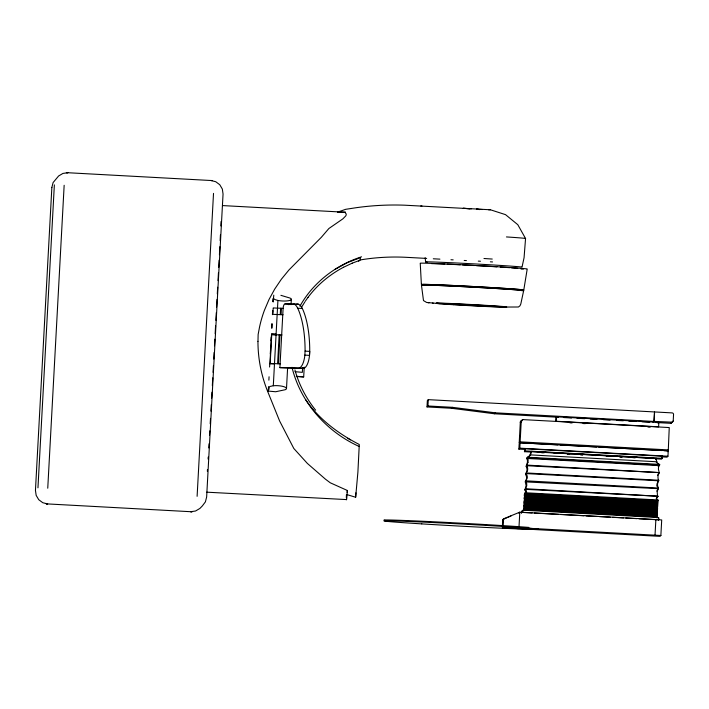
<?xml version="1.0" encoding="UTF-8"?>
<svg xmlns="http://www.w3.org/2000/svg" width="709" height="709" viewBox="0 0 709 709"><rect width="100%" height="100%" fill="white"/><g stroke="black" fill="none" stroke-linecap="round" stroke-linejoin="round"><path stroke-width="1.06" d="M346.772 494.563L355.652 497.248L357.903 472.052L359.286 444.49C338.441 433.766 318.793 419.152 305.544 399.522M346.346 497.762L346.426 494.722M257.987 341.33L258.138 334.506L259.503 327.23A120.388 120.362 44.3 0 1 264.386 310.374L269.003 299.544L274.667 289.148L281.34 279.257L288.953 269.961L321.363 237.276L328.879 228.52L342.899 218.842L345.691 215.97A15.155 4.733 -18.9 0 0 345.407 213.054L345.487 212.257L222.644 205.583M469.863 208.827L463.225 208.295L490.415 209.775L505.517 214.641L517.8 224.691L525.555 238.534L524.066 257.739L522.01 267.16A48.274 0.674 3.1 0 0 468.144 263.571A48.274 0.674 3.1 0 0 427.093 262.179M221.048 221.509L220.853 225.932M273.187 301.662L273.337 298.409L273.133 301.768M220.428 234.927L220.144 240.679M219.843 246.697L219.568 252.014A70.927 0.869 -86.9 0 1 219.427 254.717M272.026 323.836L271.804 328.249L271.937 323.827M272.531 313.901L272.699 310.595M273.151 301.768L273.319 298.462M37.958 487.819L54.363 184.881M47.751 488.217L64.156 185.279M197.111 496.327L213.515 193.389M211.982 392.219L211.858 394.434A188.346 2.304 -86.9 0 1 211.654 398.166M212.337 385.59L212.762 377.853M213.054 372.331L213.418 365.702M213.781 359.073L214.136 352.435M214.499 345.806L214.854 339.177M215.155 333.655L215.571 325.918M215.873 320.388L216.289 312.66M216.591 307.13L217.007 299.393M217.308 293.872L217.663 287.242M218.026 280.613L218.443 272.876M218.744 267.346L218.984 262.933A70.927 0.869 -86.9 0 0 219.134 260.185M268.294 391.093L268.631 387.619L269.943 386.467L273.302 385.758A8.942 2.437 2.9 0 1 284.043 386.733A8.942 2.437 2.9 0 1 285.178 389.737L275.677 391.749L268.294 391.093L268.534 386.689M268.879 380.157L269.066 376.763M269.597 367.023L269.783 363.522M270.306 353.897L270.501 350.29M271.015 340.763L271.219 337.059M272.424 314.672L272.655 310.595M276.102 334.169L271.538 334.028L269.925 363.797L274.489 363.939M281.996 334.976L271.742 334.577L270.173 363.46L280.436 363.859M273.178 307.998L272.832 314.344L283.095 314.752M273.302 385.758L277.919 300.448L274.658 299.464L273.47 298.303L273.789 295.157M277.609 363.726L279.169 334.843M280.268 314.619L280.613 308.264L283.44 308.397M278.433 363.735L279.993 334.861M281.092 314.628L281.438 308.282M279.904 367.634L303.86 368.299L279.904 367.634L283.113 308.38A4.546 1.728 -86.6 0 1 285.089 303.869L298.533 304.329L285.089 303.869M286.498 388.585L287.606 368.015M291.036 304.684L291.328 299.269M302.583 368.024L302.353 372.349L294.988 371.676M297.062 376.594L303.691 376.922L304.223 367.156M299.207 368.024L299.464 367.962A15.049 5.707 -86.6 0 0 304.808 355.741L305.083 351.115A63.11 23.946 -86.6 0 0 298.303 309.532L297.674 308.202A22.555 8.561 -86.6 0 0 293.996 304.081L293.881 304.046M355.652 497.248L355.891 492.826M427.013 406.939L427.35 400.594L428.28 399.646L654.46 411.938L653.946 421.447L495.378 412.833L452.298 407.312L427.935 405.991L427.013 406.939L451.367 408.26L494.457 413.781L558.32 417.255M427.935 405.991L428.28 399.646M502.397 525.759L502.725 519.688L503.558 518.828L519.803 512.164L658.847 519.732L661.71 519.954L660.868 535.49L660.035 536.35L502.282 527.78L503.124 526.92L507.697 527.115L660.93 535.499M503.177 525.91L503.558 518.828M525.52 449.471L518.882 449.116L519.183 443.692L520.105 442.744L668.25 450.791L667.958 456.215L667.036 457.163L661.506 456.862M531.369 443.462L519.21 442.797L520.3 422.635L521.656 421.518L520.3 422.635M520.326 422.44L520.371 421.695L522.693 419.595L669.252 427.562L668.295 449.905L667.373 450.853L664.058 450.667M518.882 449.116L519.812 448.168L520.105 442.744M519.21 442.797L520.131 441.849L521.221 421.678M521.257 421.492L521.292 420.747M519.015 526.672L519.803 512.164L518.828 513.165M531.085 452.032L524.456 451.677L524.571 449.524L525.334 448.744L662.41 456.197L662.295 458.342L661.532 459.122L656.002 458.82M524.456 451.677L525.218 450.897L525.334 448.744M656.818 517.854L656.747 516.879L524.545 509.682L521.727 511.056L521.461 513.192L522.834 510.17L658.439 517.535L658.927 518.066L658.457 520.229M524.722 494.474L525.431 493.482L524.226 494.926L524.571 497.284L525.272 496.575L657.447 503.753L657.899 504.241L657.403 504.693L525.209 497.514L524.731 497.948L525.165 498.454L657.349 505.632L657.801 506.12L657.305 506.572L525.112 499.384L524.625 499.827L525.059 500.324L657.261 507.502L657.695 507.99L657.199 508.442L525.014 501.263L524.527 501.697L524.961 502.194L657.154 509.381L657.597 509.868L657.092 510.32L524.908 503.133L524.421 503.576L524.855 504.072L657.048 511.26L657.491 511.747L657.004 512.19L524.802 505.012L524.323 505.446L524.757 505.951L656.942 513.13L657.394 513.617L656.897 514.069L524.704 506.882L524.217 507.325L524.642 507.821L656.853 515L657.296 515.478L656.8 515.93L524.607 508.752L523.375 510.985M527.93 462.445L526.158 466.425L526.938 465.724L659.459 472.602L526.893 465.095L527.629 468.144A5.335 3.731 -87.7 0 1 527.496 470.652L525.511 473.984L526.53 476.714A5.335 3.82 -86.1 0 1 526.397 479.222L525.741 481.003L526.681 483.272L526.752 485.789L524.961 490.07L525.661 489.352L658.182 496.229L525.537 488.749L526.486 491.319A3.182 2.224 -87.7 0 1 526.468 492.844L525.156 492.755L524.421 494.182L525.156 492.755L657.979 499.969L657.589 501.041M528.799 456.906L529.729 455.524A9.137 6.541 -86.1 0 0 530.784 452.342L531.387 451.42L656.135 458.501A9.137 6.541 -86.1 0 0 656.835 461.754C656.64 463.615 660.398 464.023 658.891 465.104M531.387 451.42L531.378 451.722A9.137 6.381 -87.7 0 1 530.341 454.886L526.512 458.519A1.427 1.019 -86.1 0 1 526.876 458.67L527.186 459.122M555.643 421.155L555.838 417.601L556.592 416.821L658.838 422.378L658.599 426.818L556.352 421.261L556.592 416.821M654.088 421.412L654.602 411.947L672.114 412.895A1.524 1.524 0 0 1 673.55 414.499L673.204 420.969L672.486 422.183L654.088 421.412L653.016 422.396M655.027 535.1L655.869 519.555M657.243 504.028L656.756 504.471L657.952 503.301L657.509 502.814L525.307 495.635L524.882 495.139L525.36 494.696L657.553 501.883L658.058 501.431L657.615 500.66M210.201 423.778L210.298 421.988A188.346 2.304 -86.9 0 0 210.511 418.39M209.527 435.22L209.784 430.859M208.783 447.928L209.031 443.754M208.109 459.033L208.224 457.057M207.356 471.272L207.462 469.509M257.952 341.33A134.063 134.036 44.3 0 0 267.736 391.616L279.621 421.004L293.81 448.478L307.378 463.438L325.396 479.133L330.27 482.794L347.366 490.486L346.798 497.842A37.621 0.461 -86.9 0 1 346.577 499.588L206.727 492.179M347.366 490.486L347.091 492.383M523.783 289.981L527.212 269.048A53.565 0.744 3.1 0 0 474.418 265.423A53.565 0.744 3.1 0 0 420.242 263.225L421.385 284.424M523.667 290.61L520.787 304.072L519.954 305.818L518.43 306.997L502.264 307.059M657.216 483.201L657.048 483.804A5.335 3.731 -87.7 0 0 656.88 485.053M659.742 464.422L659.627 465.024A1.427 1.019 -86.1 0 0 659.326 465.122L658.643 466.717A6.727 4.812 -86.1 0 0 658.475 469.535L659.157 472.274L658.457 472.983L658.262 472.451M657.642 475.322L658.12 474.161M656.791 491.071L658.386 488.04L526.122 480.844L525.085 481.863L658.271 488.661L657.181 491.612L657.527 496.256M656.206 498.79L656.596 497.966M656.942 507.165L656.977 506.501M656.835 509.035L656.871 508.371M526.282 465.804L527.257 463.137A6.727 4.812 -86.1 0 0 527.39 460.318L527.204 459.202L527.886 458.501L658.945 465.618M658.324 466.168L658.634 465.831A1.427 0.993 -87.7 0 1 658.936 465.733L659.042 465.139M657.695 482.04L658.953 480.25L526.548 472.965L525.848 473.683M524.997 489.432L526.14 485.851L525.387 482.191M299.934 306.217C313.041 282.536 335.96 265.06 361.563 256.809M301.538 307.325L304.897 301.857M305.366 301.103L308.043 297.346M308.025 297.363C317.393 284.805 329.712 274.543 343.555 267.249M656.951 497.479L657.846 496.539L656.791 498.392A3.182 2.278 -86.1 0 0 656.631 499.916L656.304 500.253M451.367 408.26L452.298 407.312M494.457 413.781L495.378 412.833M522.693 419.595L520.371 421.695M530.775 452.333L531.378 451.722L656.135 458.501L655.533 459.113L656.153 458.191M526.592 458.546L527.283 457.828L659.627 465.024L658.271 466.318M529.729 455.524L530.35 454.886L656.835 461.763L656.312 462.72M525.821 474.312L526.512 473.603L658.696 480.782L657.722 483.113A5.335 3.82 -86.1 0 0 657.589 485.621L658.306 488.022L657.571 489.37M525.422 481.553L527.071 478.531A5.335 3.731 -87.7 0 0 527.204 476.023L526.22 473.346L526.822 471.343A5.335 3.82 -86.1 0 0 526.955 468.835L526.246 466.433M525.059 500.324L524.571 500.758L525.014 501.263L523.986 501.821L524.474 499.163L524.022 498.675L525.209 497.514L524.775 497.009L525.307 495.635M524.642 507.821L524.173 508.247L524.607 508.752L523.588 509.31L524.057 506.66L523.614 506.173L524.855 504.072M517.987 528.701L518.961 527.7M658.085 423.158L658.838 422.378M655.258 422.467L670.971 423.326L671.893 422.378M673.204 420.969L670.971 423.326M661.648 456.968L662.41 456.197M667.329 451.739L668.25 450.791M658.377 480.507L658.014 477.751A5.335 3.82 -86.1 0 1 658.156 475.243L659.122 472.903L658.431 473.621L658.457 472.983M657.624 500.324L657.979 499.969L656.631 499.916M656.959 506.926L657.624 506.722L657.261 507.502M656.853 508.796L657.651 508.929L656.8 509.736M656.747 510.675L657.42 510.471L657.048 511.26M658.076 517.916L658.439 517.535L657.163 517.49M358.639 261.24L360.278 259.565L360.429 257.686L347.729 262.463L335.153 269.243M528.542 457.128L527.673 457.651M343.537 267.266L352.24 263.145M502.725 519.688L507.263 517.543M508.193 517.171L510.976 516.037M352.222 263.163L361.306 259.76A212.035 212 44.3 0 1 406.798 257.349L426.667 258.422M524.563 497.293L524.066 497.736L524.518 498.223M524.306 501.981L523.818 502.424L524.111 505.721M523.907 509.461L523.41 509.913L523.854 510.4M657.509 502.814L658.005 502.371L657.553 501.883M657.349 505.632L657.855 505.18L657.411 504.693M656.942 513.13L657.447 512.678L657.004 512.19M656.853 515L657.34 514.557L656.897 514.069M656.747 516.87L657.243 516.418L656.8 515.93M524.952 502.202L524.474 502.637L524.908 503.133M524.749 505.951L524.27 506.386L524.704 506.882M658.085 481.491L658.298 481.039M525.165 498.454L524.678 498.888L525.112 499.384M527.319 457.208L527.283 457.828A1.427 0.993 -87.7 0 1 527.567 457.97L528.063 459.627A6.727 4.697 -87.7 0 1 527.93 462.445M657.146 497.248L657.332 496.663M490.415 209.775L488.51 209.767M345.487 212.257L337.511 212.168L345.646 209.323L355.555 207.799A274.649 274.596 44.3 0 1 404.679 205.193L471.476 208.774M420.774 205.991L421.979 206.018M273.754 307.963L280.613 308.264M482.368 209.51L476.643 209.217M339.638 212.283L337.892 212.204M433.296 258.785L439.917 259.139M450.959 259.742L453.166 259.857M464.209 260.46L466.416 260.584M563.823 417.557L571.534 417.973M577.037 418.275L584.748 418.691M590.251 418.992L596.863 419.347M603.465 419.71L610.077 420.065M616.679 420.428L623.291 420.783M628.794 421.084L636.505 421.5M642.008 421.802L649.719 422.218M569.885 422.821L572.092 422.936M583.082 423.53L585.279 423.654M647.946 427.057L650.144 427.181M520.131 441.849L668.295 449.905M533.585 443.577L557.903 444.906M560.119 445.022L596.606 447.007M598.821 447.122L623.149 448.451M625.356 448.567L661.843 450.552M519.812 448.168L667.958 456.215M525.218 450.897L662.295 458.342M541.596 452.023L545.983 452.262M554.766 452.741L558.054 452.918M567.936 453.45L572.323 453.689M581.105 454.168L584.393 454.345M594.275 454.886L597.563 455.063M606.346 455.541L610.733 455.781M619.515 456.259L623.902 456.499M632.685 456.968L637.072 457.208M645.855 457.686L650.242 457.925M544.379 452.714L541.091 452.537L543.254 452.697M554.261 453.255L557.549 453.432M567.43 453.973L569.619 454.088M580.6 454.682L582.789 454.806M593.77 455.4L595.959 455.524M606.939 456.117L609.128 456.233M620.109 456.835L622.298 456.951M633.279 457.544L635.468 457.668M646.448 458.262L648.638 458.377M554.305 453.299L556.512 453.414M567.227 454.008L569.779 454.132M580.476 454.726L582.683 454.85M606.257 456.117L608.473 456.241M619.524 456.835L621.74 456.959M632.366 457.553L635.007 457.677M527.399 457.216L659.583 464.395M525.121 493.464L657.943 500.678M657.606 500.944L525.422 493.765L524.926 494.2L525.36 494.696M522.214 512.421L532.122 512.953M534.329 513.077L558.568 514.397M560.775 514.512L583.915 515.771M586.113 515.886L597.129 516.489M599.335 516.604L610.352 517.207M612.558 517.322L623.574 517.924M625.781 518.049L636.797 518.642M639.004 518.766L658.829 519.839M478.291 261.116L480.48 261.24M490.362 261.816L492.56 261.94M297.674 308.202L302.326 308.477L302.947 309.815A63.11 23.946 -86.6 0 1 309.736 351.398L309.461 356.024A15.049 5.707 -86.6 0 1 304.108 368.246L302.344 368.272M305.083 351.115L309.736 351.398L309.514 355.377L304.87 355.094M276.138 334.905L271.742 334.577M483.972 258.501L492.259 259.051M275.898 334.373L271.538 334.028M421.438 285.062L423.486 300.581L426.65 302.468L440.183 303.682M296.327 376.249L303.691 376.922M428.032 302.708L429.069 302.805M432.384 303.097L433.323 303.186M476.891 209.137L477.822 209.368M280.897 295.325L290.141 298.108A8.942 2.198 3.3 0 1 288.705 300.687A8.942 2.198 3.3 0 1 277.919 300.448M479.55 209.607L476.82 209.058L477.246 209.217M359.25 446.502C332.636 434.537 310.347 412.753 298.409 386.059A108.273 108.255 44.3 0 1 291.993 367.315M347.729 438.277L350.468 439.899M315.647 410.192C306.137 398.334 298.959 384.588 294.935 369.921M524.961 490.07L525.812 492.002A3.182 2.278 -86.1 0 1 525.848 493.225M425.161 257.668L425.613 261.922M385.04 520.335A77.449 1.081 3.1 0 1 435.858 521.886A77.449 1.081 3.1 0 1 528.843 527.416M346.391 499.774A37.621 0.461 -86.9 0 1 346.346 499.437M211.291 404.671A188.346 2.304 -86.9 0 1 210.919 411.114M302.326 308.477A22.555 8.561 -86.6 0 0 298.649 304.356L298.126 304.214A22.555 8.561 -86.6 0 0 296.539 304.285M288.847 304.737A4.546 1.728 -86.6 0 1 289.742 304.152M506.439 236.93A50.259 0.7 3.1 0 1 525.555 238.534M431.542 263.615A45.482 0.638 3.1 0 1 444.986 264.085M447.087 264.173A45.482 0.638 3.1 0 1 460.265 264.794M462.543 264.909A45.482 0.638 3.1 0 1 474.312 265.529M476.466 265.645A45.482 0.638 3.1 0 1 496.938 266.841M500.244 267.054A45.482 0.638 3.1 0 1 509.594 267.683M511.588 267.834A45.482 0.638 3.1 0 1 517.738 268.356M523.41 269.101A53.565 0.744 3.1 0 1 521.062 269.048M422.963 284.69A51.278 0.718 3.1 0 1 475.925 286.666A51.278 0.718 3.1 0 1 520.149 290.043M422.599 284.486A50.064 0.7 3.1 0 1 473.231 286.533A50.064 0.7 3.1 0 1 522.577 289.919M422.564 285.124A50.064 0.7 3.1 0 1 466.673 286.826A50.064 0.7 3.1 0 1 521.009 290.291M423.007 285.328A51.199 0.718 3.1 0 1 473.213 287.154A51.199 0.718 3.1 0 1 521.753 290.699M656.915 486.312A5.335 3.731 -87.7 0 1 656.871 485.683M268.764 387.814L268.649 390.021L268.773 387.814M51.854 187.451L35.45 490.389L36.168 495.369L38.738 499.703L42.779 502.716L47.663 503.957L46.156 503.851L192.121 511.783L190.579 511.721L195.551 511.012L199.876 508.459L202.375 505.898L205.397 501.866L206.647 496.982L223.051 194.044L222.342 189.064L219.763 184.73L215.731 181.717L210.839 180.476L212.345 180.582L66.38 172.65L67.931 172.712L62.95 173.421L58.625 175.974L53.104 182.567L51.854 187.451M421.793 523.889A77.449 1.081 3.1 0 0 538.654 529.304A77.449 1.081 3.1 0 0 423.53 522.108A77.449 1.081 3.1 0 0 421.793 523.889M453.698 304.737A35.078 0.487 3.1 0 0 506.634 307.183A35.078 0.487 3.1 0 0 454.487 303.931A35.078 0.487 3.1 0 0 453.698 304.737M453.716 304.471A35.078 0.487 3.1 0 0 506.643 306.926A35.078 0.487 3.1 0 0 454.504 303.665A35.078 0.487 3.1 0 0 453.716 304.471"/></g></svg>
